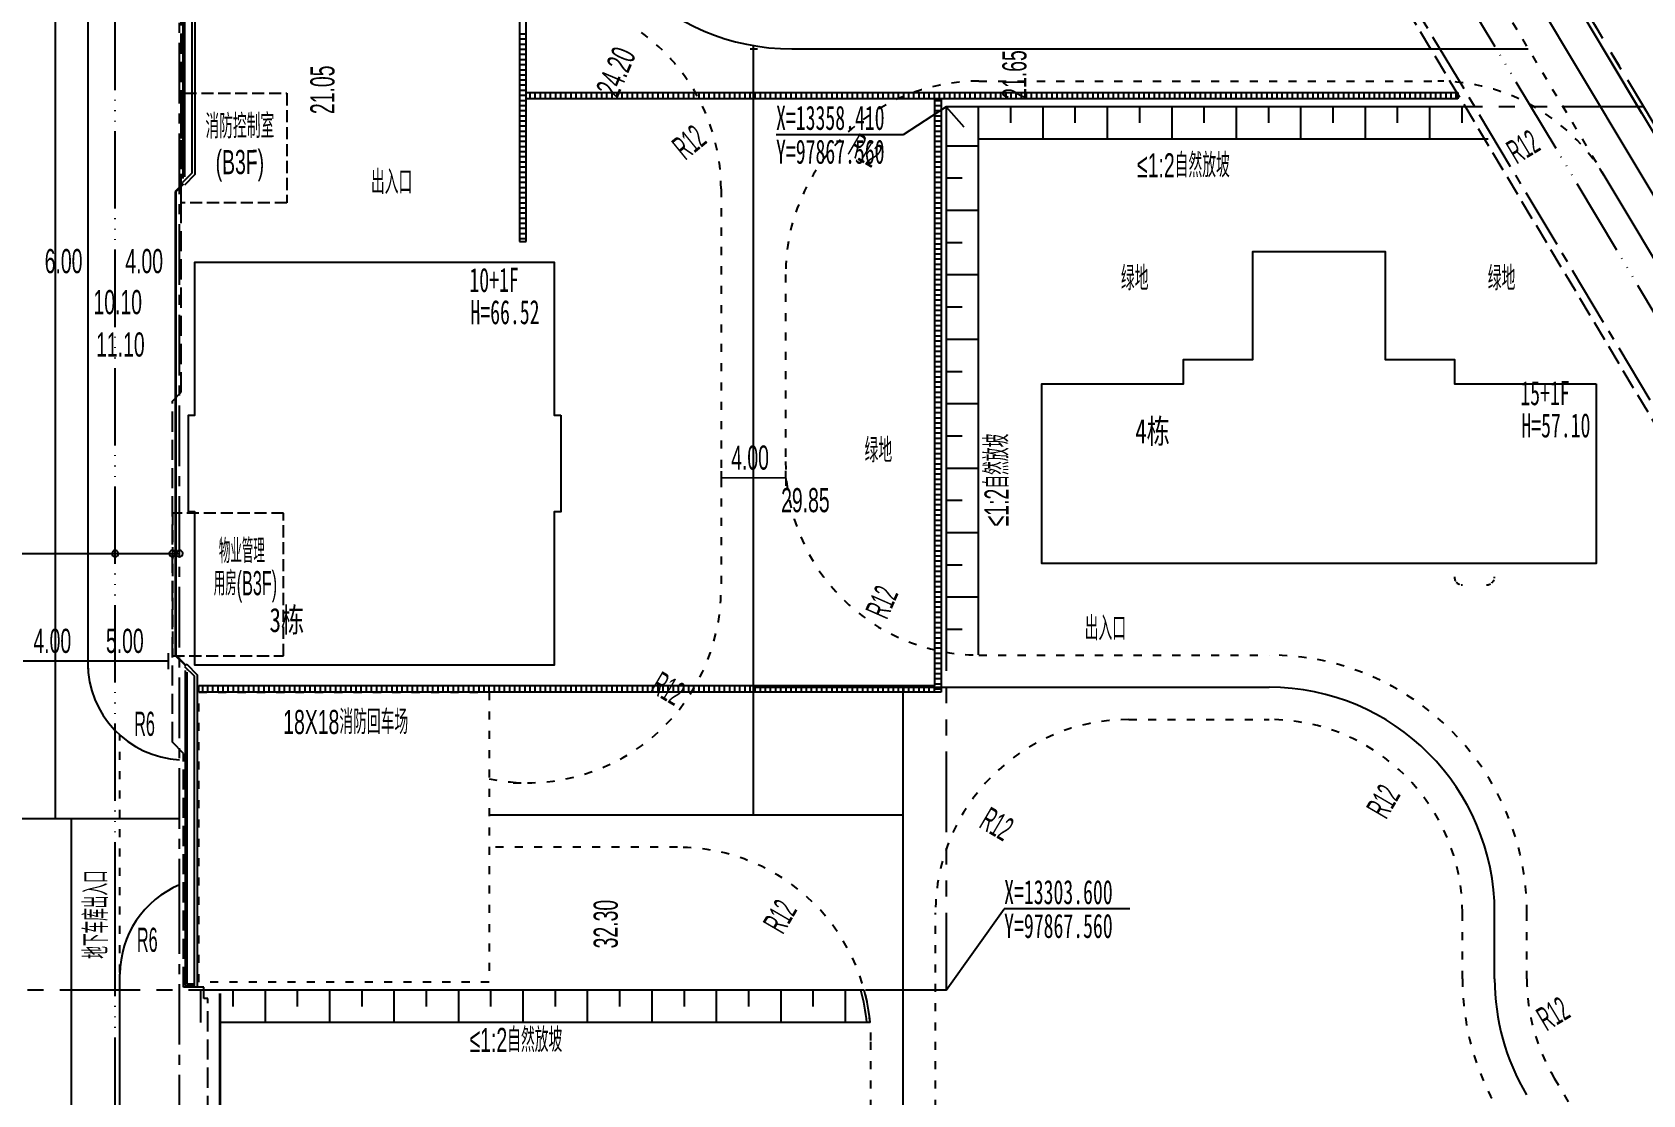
# Model space of a CAD drawing. Header units: millimetres. Extents: x 10 to 562, y -646 to -31.
# Drawn here: x 166.7 to 366.6, y -392.7 to -260.9 of the extents above; entities that cross this region are included whole.
import ezdxf
from ezdxf.enums import TextEntityAlignment as Align

# ---------------------------------------------------------------- set-up
doc = ezdxf.new("R2010")
doc.units = ezdxf.units.MM
doc.header["$LTSCALE"] = 1000
for name, pattern in [('A00-ZH-CSTM-地下室轮廓线20180809_设计区$0$DASH', [0.35, 0.25, -0.1]), ('A01-Z-ZH-PLAN-道路系统_设计区$0$ACAD_ISO03W100', [30, 12, -18]), ('A01-Z-ZH-PLAN-道路系统_设计区$0$ACAD_ISO10W100', [18.5, 12, -3, 0.5, -3]), ('A01-Z-ZH-PLAN-道路系统_设计区$0$X20', [12, 5, -7]), ('A01-ZH-PLAN-用地红线+建筑退线_设计区$0$ACAD_ISO06W100', [36, 24, -3, 0, -3, 0, -3, 0, -3]), ('A01-ZH-PLAN-用地红线+建筑退线_设计区$0$CENTER', [50.8, 31.75, -6.35, 6.35, -6.35]), ('A01-ZH-PLAN-用地红线+建筑退线_设计区$0$CENTER2', [1.125, 0.75, -0.125, 0.125, -0.125]), ('A01-ZH-PLAN-用地红线+建筑退线_设计区$0$DIVIDE', [31.75, 12.7, -6.35, 0, -6.35, 0, -6.35]), ('A01-ZH-PLAN-用地红线+建筑退线_设计区$0$PHANTOM2', [1.25, 0.625, -0.125, 0.125, -0.125, 0.125, -0.125]), ('A02-S1-MAIN-1F(4)_设计区$0$DASH', [0.35, 0.25, -0.1]), ('DASH', [0.35, 0.25, -0.1])]:
    doc.linetypes.add(name, pattern=pattern)
for name, color, linetype in [('0-公共配套', 7, 'Continuous'), ('A00-ZH-CSTM-地下室轮廓线20180809_设计区$0$Z_0_UDBD(地下构筑物)', 6, 'Continuous'), ('A01-Z-ZH-PLAN-道路系统_设计区$0$A01-Z-ZH-PLAN-道路系统_设计区$0$0-排水沟', 7, 'Continuous'), ('A01-Z-ZH-PLAN-道路系统_设计区$0$A02-D-MAIN-1F(2)_设计区$0$A_STAR_LIFT(电梯扶梯)', 1, 'Continuous'), ('A01-Z-ZH-PLAN-道路系统_设计区$0$A02-D-MAIN-1F(2)_设计区$0$A_WALL_BRIK(砌块墙)', 4, 'Continuous'), ('A01-Z-ZH-PLAN-道路系统_设计区$0$A02-D-MAIN-1F(2)_设计区$0$花池', 11, 'Continuous'), ('A01-Z-ZH-PLAN-道路系统_设计区$0$Z_0_FLOR(层数)', 1, 'Continuous'), ('A01-Z-ZH-PLAN-道路系统_设计区$0$Z_0_NUMB(楼号)', 62, 'Continuous'), ('A01-Z-ZH-PLAN-道路系统_设计区$0$Z_0_RARC(转弯半径)', 52, 'Continuous'), ('A01-Z-ZH-PLAN-道路系统_设计区$0$Z_0_RDAX(道路中线)', 211, 'A01-Z-ZH-PLAN-道路系统_设计区$0$ACAD_ISO10W100'), ('A01-Z-ZH-PLAN-道路系统_设计区$0$Z_0_ROAD(车行道)', 30, 'Continuous'), ('A01-Z-ZH-PLAN-道路系统_设计区$0$Z_0_RWAL(挡土墙)', 52, 'Continuous'), ('A01-Z-ZH-PLAN-道路系统_设计区$0$Z_0_TEXT(文字)', 7, 'Continuous'), ('A01-Z-ZH-PLAN-道路系统_设计区$0$Z_ROAD_DIMS(道路尺寸)', 1, 'Continuous'), ('A01-ZH-PLAN-用地红线+建筑退线_设计区$0$0-分期红线', 1, 'A01-ZH-PLAN-用地红线+建筑退线_设计区$0$DIVIDE'), ('A01-ZH-PLAN-用地红线+建筑退线_设计区$0$Z_0_LTBD(建筑红线)', 2, 'A01-ZH-PLAN-用地红线+建筑退线_设计区$0$CENTER'), ('A01-ZH-PLAN-用地红线+建筑退线_设计区$0$Z_0_LTMT(用地红线)', 1, 'A01-ZH-PLAN-用地红线+建筑退线_设计区$0$DIVIDE'), ('A01-ZH-PLAN-用地红线+建筑退线_设计区$0$Z_0_TEXT(文字)', 7, 'Continuous'), ('Z_0_DESG(设计建筑)', 3, 'Continuous'), ('Z_ROOF_DIST(建筑间距)', 1, 'Continuous')]:
    doc.layers.add(name, color=color, linetype=linetype)
doc.styles.add('A01-Z-ZH-PLAN-道路系统_设计区$0$HY', font='_hysz.shx', dxfattribs={"width": 0.6, "bigfont": '_hyfs.shx'})
doc.styles.add('A01-Z-ZH-PLAN-道路系统_设计区$0$zz', font='_HYsz.shx', dxfattribs={"width": 0.5, "bigfont": '_HYFS.shx'})
doc.styles.add('A01-Z-ZH-PLAN-道路系统_设计区$0$黑体', font='simhei.ttf', dxfattribs={"width": 0.6})
doc.styles.add('A01-ZH-PLAN-用地红线+建筑退线_设计区$0$黑体', font='simhei.ttf', dxfattribs={"width": 0.6})
doc.styles.add('HY', font='_hysz.shx', dxfattribs={"width": 0.6, "bigfont": '_hyfs.shx'})
doc.styles.add('MtXpl_', font='simhei.ttf')

msp = doc.modelspace()

# ---------------------------------------------------------------- linework, layer by layer
at = {"layer": '0-公共配套', "color": 0, "linetype": 'DASH', "ltscale": 0.006}
for p, q in [((185.18, -282.06), (185.18, -268.46)), ((185.18, -268.46), (185.58, -268.46)), ((185.58, -268.46), (198.28, -268.46)), ((198.28, -268.46), (198.28, -282.06)), ((198.28, -282.06), (185.18, -282.06)), ((197.88, -320.56), (184.08, -320.56)), ((184.08, -320.56), (184.08, -338.26)), ((197.88, -338.26), (197.88, -320.56)), ((184.08, -338.26), (197.88, -338.26))]:
    msp.add_line(p, q, dxfattribs=at)
at = {"layer": 'A00-ZH-CSTM-地下室轮廓线20180809_设计区$0$Z_0_UDBD(地下构筑物)', "linetype": 'A00-ZH-CSTM-地下室轮廓线20180809_设计区$0$DASH', "ltscale": 0.01}
for p, q in [((247.3, -107.63), (494.9, -521.46)), ((185.18, -305.56), (185.18, -227.16)), ((184.08, -306.66), (185.18, -305.56)), ((184.08, -348.96), (184.08, -306.66)), ((185.48, -350.36), (184.08, -348.96)), ((185.48, -379.36), (185.48, -350.36)), ((187.98, -379.36), (185.48, -379.36)), ((187.98, -380.76), (187.98, -379.36)), ((188.48, -380.76), (187.98, -380.76)), ((188.48, -440.86), (188.48, -380.76))]:
    msp.add_line(p, q, dxfattribs=at)
at = {"layer": 'A01-Z-ZH-PLAN-道路系统_设计区$0$A01-Z-ZH-PLAN-道路系统_设计区$0$0-排水沟', "color": 35, "ltscale": 0.002}
for p, q in [((227.18, -153.95), (227.18, -286.86)), ((227.98, -286.86), (227.98, -153.95)), ((227.98, -268.36), (343.63, -268.36)), ((227.98, -269.16), (227.98, -268.36)), ((343.63, -269.16), (227.98, -269.16)), ((278.7, -341.96), (278.7, -269.16)), ((278.7, -269.16), (279.5, -269.16)), ((279.5, -269.16), (279.5, -342.76)), ((343.63, -268.36), (343.63, -269.16)), ((227.18, -286.86), (227.98, -286.86)), ((187.38, -342.76), (187.38, -341.96)), ((187.38, -341.96), (278.7, -341.96)), ((279.5, -342.76), (187.38, -342.76))]:
    msp.add_line(p, q, dxfattribs=at)
at = {"layer": 'A01-Z-ZH-PLAN-道路系统_设计区$0$A01-Z-ZH-PLAN-道路系统_设计区$0$0-排水沟', "color": 8, "linetype": 'Continuous', "ltscale": 0.002}
for p, q in [((227.18, -261.08), (227.98, -261.08)), ((227.18, -261.72), (227.98, -261.72)), ((227.18, -262.35), (227.98, -262.35)), ((227.18, -262.99), (227.98, -262.99)), ((227.18, -263.62), (227.98, -263.62)), ((227.18, -264.26), (227.98, -264.26)), ((227.18, -264.89), (227.98, -264.89)), ((227.18, -265.53), (227.98, -265.53)), ((227.18, -266.16), (227.98, -266.16)), ((227.18, -266.8), (227.98, -266.8)), ((227.18, -267.43), (227.98, -267.43)), ((227.18, -268.07), (227.98, -268.07)), ((227.18, -268.7), (227.98, -268.7)), ((227.18, -269.34), (227.98, -269.34)), ((228.49, -269.16), (228.49, -268.36)), ((229.12, -269.16), (229.12, -268.36)), ((229.76, -269.16), (229.76, -268.36)), ((230.39, -269.16), (230.39, -268.36)), ((231.03, -269.16), (231.03, -268.36)), ((231.66, -269.16), (231.66, -268.36)), ((232.3, -269.16), (232.3, -268.36)), ((232.93, -269.16), (232.93, -268.36)), ((233.57, -269.16), (233.57, -268.36)), ((234.2, -269.16), (234.2, -268.36)), ((234.84, -269.16), (234.84, -268.36)), ((235.47, -269.16), (235.47, -268.36)), ((236.11, -269.16), (236.11, -268.36)), ((236.74, -269.16), (236.74, -268.36)), ((237.38, -269.16), (237.38, -268.36)), ((238.01, -269.16), (238.01, -268.36)), ((238.65, -269.16), (238.65, -268.36)), ((239.28, -269.16), (239.28, -268.36)), ((239.92, -269.16), (239.92, -268.36)), ((240.55, -269.16), (240.55, -268.36)), ((241.19, -269.16), (241.19, -268.36)), ((241.82, -269.16), (241.82, -268.36)), ((242.46, -269.16), (242.46, -268.36)), ((243.09, -269.16), (243.09, -268.36)), ((243.73, -269.16), (243.73, -268.36)), ((244.36, -269.16), (244.36, -268.36)), ((245, -269.16), (245, -268.36)), ((245.63, -269.16), (245.63, -268.36)), ((246.27, -269.16), (246.27, -268.36)), ((246.9, -269.16), (246.9, -268.36)), ((247.54, -269.16), (247.54, -268.36)), ((248.17, -269.16), (248.17, -268.36)), ((248.81, -269.16), (248.81, -268.36)), ((249.44, -269.16), (249.44, -268.36)), ((250.08, -269.16), (250.08, -268.36)), ((250.71, -269.16), (250.71, -268.36)), ((251.35, -269.16), (251.35, -268.36)), ((251.98, -269.16), (251.98, -268.36)), ((252.62, -269.16), (252.62, -268.36)), ((253.25, -269.16), (253.25, -268.36)), ((253.89, -269.16), (253.89, -268.36)), ((254.52, -269.16), (254.52, -268.36)), ((255.16, -269.16), (255.16, -268.36)), ((255.79, -269.16), (255.79, -268.36)), ((256.43, -269.16), (256.43, -268.36)), ((257.06, -269.16), (257.06, -268.36)), ((257.7, -269.16), (257.7, -268.36)), ((258.33, -269.16), (258.33, -268.36)), ((258.97, -269.16), (258.97, -268.36)), ((259.6, -269.16), (259.6, -268.36)), ((260.24, -269.16), (260.24, -268.36)), ((260.87, -269.16), (260.87, -268.36)), ((261.51, -269.16), (261.51, -268.36)), ((262.14, -269.16), (262.14, -268.36)), ((262.78, -269.16), (262.78, -268.36)), ((263.41, -269.16), (263.41, -268.36)), ((264.05, -269.16), (264.05, -268.36)), ((264.68, -269.16), (264.68, -268.36)), ((265.32, -269.16), (265.32, -268.36)), ((265.95, -269.16), (265.95, -268.36)), ((266.59, -269.16), (266.59, -268.36)), ((267.22, -269.16), (267.22, -268.36)), ((267.86, -269.16), (267.86, -268.36)), ((268.49, -269.16), (268.49, -268.36)), ((269.13, -269.16), (269.13, -268.36)), ((269.76, -269.16), (269.76, -268.36)), ((270.4, -269.16), (270.4, -268.36)), ((271.03, -269.16), (271.03, -268.36)), ((271.67, -269.16), (271.67, -268.36)), ((272.3, -269.16), (272.3, -268.36)), ((272.94, -269.16), (272.94, -268.36)), ((273.57, -269.16), (273.57, -268.36)), ((274.21, -269.16), (274.21, -268.36)), ((274.84, -269.16), (274.84, -268.36)), ((275.48, -269.16), (275.48, -268.36)), ((276.11, -269.16), (276.11, -268.36)), ((276.75, -269.16), (276.75, -268.36)), ((277.38, -269.16), (277.38, -268.36)), ((278.02, -269.16), (278.02, -268.36)), ((278.65, -269.16), (278.65, -268.36)), ((278.7, -269.34), (279.5, -269.34)), ((279.29, -269.16), (279.29, -268.36)), ((279.92, -269.16), (279.92, -268.36)), ((280.56, -269.16), (280.56, -268.36)), ((281.19, -269.16), (281.19, -268.36)), ((281.83, -269.16), (281.83, -268.36)), ((282.46, -269.16), (282.46, -268.36)), ((283.1, -269.16), (283.1, -268.36)), ((283.73, -269.16), (283.73, -268.36)), ((284.37, -269.16), (284.37, -268.36)), ((285, -269.16), (285, -268.36)), ((285.64, -269.16), (285.64, -268.36)), ((286.27, -269.16), (286.27, -268.36)), ((286.91, -269.16), (286.91, -268.36)), ((287.54, -269.16), (287.54, -268.36)), ((288.18, -269.16), (288.18, -268.36)), ((288.81, -269.16), (288.81, -268.36)), ((289.45, -269.16), (289.45, -268.36)), ((290.08, -269.16), (290.08, -268.36)), ((290.72, -269.16), (290.72, -268.36)), ((291.35, -269.16), (291.35, -268.36)), ((291.99, -269.16), (291.99, -268.36)), ((292.62, -269.16), (292.62, -268.36)), ((293.26, -269.16), (293.26, -268.36)), ((293.89, -269.16), (293.89, -268.36)), ((294.53, -269.16), (294.53, -268.36)), ((295.16, -269.16), (295.16, -268.36)), ((295.8, -269.16), (295.8, -268.36)), ((296.43, -269.16), (296.43, -268.36)), ((297.07, -269.16), (297.07, -268.36)), ((297.7, -269.16), (297.7, -268.36)), ((298.34, -269.16), (298.34, -268.36)), ((298.97, -269.16), (298.97, -268.36)), ((299.61, -269.16), (299.61, -268.36)), ((300.24, -269.16), (300.24, -268.36)), ((300.88, -269.16), (300.88, -268.36)), ((301.51, -269.16), (301.51, -268.36)), ((302.15, -269.16), (302.15, -268.36)), ((302.78, -269.16), (302.78, -268.36)), ((303.42, -269.16), (303.42, -268.36)), ((304.05, -269.16), (304.05, -268.36)), ((304.69, -269.16), (304.69, -268.36)), ((305.32, -269.16), (305.32, -268.36)), ((305.96, -269.16), (305.96, -268.36)), ((306.59, -269.16), (306.59, -268.36)), ((307.23, -269.16), (307.23, -268.36)), ((307.86, -269.16), (307.86, -268.36)), ((308.5, -269.16), (308.5, -268.36)), ((309.13, -269.16), (309.13, -268.36)), ((309.77, -269.16), (309.77, -268.36)), ((310.4, -269.16), (310.4, -268.36)), ((311.04, -269.16), (311.04, -268.36)), ((311.67, -269.16), (311.67, -268.36)), ((312.31, -269.16), (312.31, -268.36)), ((312.94, -269.16), (312.94, -268.36)), ((313.58, -269.16), (313.58, -268.36)), ((314.21, -269.16), (314.21, -268.36)), ((314.85, -269.16), (314.85, -268.36)), ((315.48, -269.16), (315.48, -268.36)), ((316.12, -269.16), (316.12, -268.36)), ((316.75, -269.16), (316.75, -268.36)), ((317.39, -269.16), (317.39, -268.36)), ((318.02, -269.16), (318.02, -268.36)), ((318.66, -269.16), (318.66, -268.36)), ((319.29, -269.16), (319.29, -268.36)), ((319.93, -269.16), (319.93, -268.36)), ((320.56, -269.16), (320.56, -268.36)), ((321.2, -269.16), (321.2, -268.36)), ((321.83, -269.16), (321.83, -268.36)), ((322.47, -269.16), (322.47, -268.36)), ((323.1, -269.16), (323.1, -268.36)), ((323.74, -269.16), (323.74, -268.36)), ((324.37, -269.16), (324.37, -268.36)), ((325.01, -269.16), (325.01, -268.36)), ((325.64, -269.16), (325.64, -268.36)), ((326.28, -269.16), (326.28, -268.36)), ((326.91, -269.16), (326.91, -268.36)), ((327.55, -269.16), (327.55, -268.36)), ((328.18, -269.16), (328.18, -268.36)), ((328.82, -269.16), (328.82, -268.36)), ((329.45, -269.16), (329.45, -268.36)), ((330.09, -269.16), (330.09, -268.36)), ((330.72, -269.16), (330.72, -268.36)), ((331.36, -269.16), (331.36, -268.36)), ((331.99, -269.16), (331.99, -268.36)), ((332.63, -269.16), (332.63, -268.36)), ((333.26, -269.16), (333.26, -268.36)), ((333.9, -269.16), (333.9, -268.36)), ((334.53, -269.16), (334.53, -268.36)), ((335.17, -269.16), (335.17, -268.36)), ((335.8, -269.16), (335.8, -268.36)), ((336.44, -269.16), (336.44, -268.36)), ((337.07, -269.16), (337.07, -268.36)), ((337.71, -269.16), (337.71, -268.36)), ((338.34, -269.16), (338.34, -268.36)), ((338.98, -269.16), (338.98, -268.36)), ((339.61, -269.16), (339.61, -268.36)), ((340.25, -269.16), (340.25, -268.36)), ((340.88, -269.16), (340.88, -268.36)), ((341.52, -269.16), (341.52, -268.36)), ((342.15, -269.16), (342.15, -268.36)), ((342.79, -269.16), (342.79, -268.36)), ((343.42, -269.16), (343.42, -268.36)), ((227.18, -269.97), (227.98, -269.97)), ((227.18, -270.61), (227.98, -270.61)), ((227.18, -271.24), (227.98, -271.24)), ((278.7, -269.97), (279.5, -269.97)), ((278.7, -270.61), (279.5, -270.61)), ((278.7, -271.24), (279.5, -271.24)), ((227.18, -271.88), (227.98, -271.88)), ((227.18, -272.51), (227.98, -272.51)), ((227.18, -273.15), (227.98, -273.15)), ((227.18, -273.78), (227.98, -273.78)), ((278.7, -271.88), (279.5, -271.88)), ((278.7, -272.51), (279.5, -272.51)), ((278.7, -273.15), (279.5, -273.15)), ((278.7, -273.78), (279.5, -273.78)), ((227.18, -274.42), (227.98, -274.42)), ((227.18, -275.05), (227.98, -275.05)), ((227.18, -275.69), (227.98, -275.69)), ((278.7, -274.42), (279.5, -274.42)), ((278.7, -275.05), (279.5, -275.05)), ((278.7, -275.69), (279.5, -275.69)), ((227.18, -276.32), (227.98, -276.32)), ((227.18, -276.96), (227.98, -276.96)), ((227.18, -277.59), (227.98, -277.59)), ((278.7, -276.32), (279.5, -276.32)), ((278.7, -276.96), (279.5, -276.96)), ((278.7, -277.59), (279.5, -277.59)), ((227.18, -278.23), (227.98, -278.23)), ((227.18, -278.86), (227.98, -278.86)), ((227.18, -279.5), (227.98, -279.5)), ((278.7, -278.23), (279.5, -278.23)), ((278.7, -278.86), (279.5, -278.86)), ((278.7, -279.5), (279.5, -279.5)), ((227.18, -280.13), (227.98, -280.13)), ((227.18, -280.77), (227.98, -280.77)), ((227.18, -281.4), (227.98, -281.4)), ((278.7, -280.13), (279.5, -280.13)), ((278.7, -280.77), (279.5, -280.77)), ((278.7, -281.4), (279.5, -281.4)), ((227.18, -282.04), (227.98, -282.04)), ((227.18, -282.67), (227.98, -282.67)), ((227.18, -283.31), (227.98, -283.31)), ((278.7, -282.04), (279.5, -282.04)), ((278.7, -282.67), (279.5, -282.67)), ((278.7, -283.31), (279.5, -283.31)), ((227.18, -283.94), (227.98, -283.94)), ((227.18, -284.58), (227.98, -284.58)), ((227.18, -285.21), (227.98, -285.21)), ((278.7, -283.94), (279.5, -283.94)), ((278.7, -284.58), (279.5, -284.58)), ((278.7, -285.21), (279.5, -285.21)), ((227.18, -285.85), (227.98, -285.85)), ((227.18, -286.48), (227.98, -286.48)), ((278.7, -285.85), (279.5, -285.85)), ((278.7, -286.48), (279.5, -286.48)), ((278.7, -287.12), (279.5, -287.12)), ((278.7, -287.75), (279.5, -287.75)), ((278.7, -288.39), (279.5, -288.39)), ((278.7, -289.02), (279.5, -289.02)), ((278.7, -289.66), (279.5, -289.66)), ((278.7, -290.29), (279.5, -290.29)), ((278.7, -290.93), (279.5, -290.93)), ((278.7, -291.56), (279.5, -291.56)), ((278.7, -292.2), (279.5, -292.2)), ((278.7, -292.83), (279.5, -292.83)), ((278.7, -293.47), (279.5, -293.47)), ((278.7, -294.1), (279.5, -294.1)), ((278.7, -294.74), (279.5, -294.74)), ((278.7, -295.37), (279.5, -295.37)), ((278.7, -296.01), (279.5, -296.01)), ((278.7, -296.64), (279.5, -296.64)), ((278.7, -297.28), (279.5, -297.28)), ((278.7, -297.91), (279.5, -297.91)), ((278.7, -298.55), (279.5, -298.55)), ((278.7, -299.18), (279.5, -299.18)), ((278.7, -299.82), (279.5, -299.82)), ((278.7, -300.45), (279.5, -300.45)), ((278.7, -301.09), (279.5, -301.09)), ((278.7, -301.72), (279.5, -301.72)), ((278.7, -302.36), (279.5, -302.36)), ((278.7, -302.99), (279.5, -302.99)), ((278.7, -303.63), (279.5, -303.63)), ((278.7, -304.26), (279.5, -304.26)), ((278.7, -304.9), (279.5, -304.9)), ((278.7, -305.53), (279.5, -305.53)), ((278.7, -306.17), (279.5, -306.17)), ((278.7, -306.8), (279.5, -306.8)), ((278.7, -307.44), (279.5, -307.44)), ((278.7, -308.07), (279.5, -308.07)), ((278.7, -308.71), (279.5, -308.71)), ((278.7, -309.34), (279.5, -309.34)), ((278.7, -309.98), (279.5, -309.98)), ((278.7, -310.61), (279.5, -310.61)), ((278.7, -311.25), (279.5, -311.25)), ((278.7, -311.88), (279.5, -311.88)), ((278.7, -312.52), (279.5, -312.52)), ((278.7, -313.15), (279.5, -313.15)), ((278.7, -313.79), (279.5, -313.79)), ((278.7, -314.42), (279.5, -314.42)), ((278.7, -315.06), (279.5, -315.06)), ((278.7, -315.69), (279.5, -315.69)), ((278.7, -316.33), (279.5, -316.33)), ((278.7, -316.96), (279.5, -316.96)), ((278.7, -317.6), (279.5, -317.6)), ((278.7, -318.23), (279.5, -318.23)), ((278.7, -318.87), (279.5, -318.87)), ((278.7, -319.5), (279.5, -319.5)), ((278.7, -320.14), (279.5, -320.14)), ((278.7, -320.77), (279.5, -320.77)), ((278.7, -321.41), (279.5, -321.41)), ((278.7, -322.04), (279.5, -322.04)), ((278.7, -322.68), (279.5, -322.68)), ((278.7, -323.31), (279.5, -323.31)), ((278.7, -323.95), (279.5, -323.95)), ((278.7, -324.58), (279.5, -324.58)), ((278.7, -325.22), (279.5, -325.22)), ((278.7, -325.85), (279.5, -325.85)), ((278.7, -326.49), (279.5, -326.49)), ((278.7, -327.12), (279.5, -327.12)), ((278.7, -327.76), (279.5, -327.76)), ((278.7, -328.39), (279.5, -328.39)), ((278.7, -329.03), (279.5, -329.03)), ((278.7, -329.66), (279.5, -329.66)), ((278.7, -330.3), (279.5, -330.3)), ((278.7, -330.93), (279.5, -330.93)), ((278.7, -331.57), (279.5, -331.57)), ((278.7, -332.2), (279.5, -332.2)), ((278.7, -332.84), (279.5, -332.84)), ((278.7, -333.47), (279.5, -333.47)), ((278.7, -334.11), (279.5, -334.11)), ((278.7, -334.74), (279.5, -334.74)), ((278.7, -335.38), (279.5, -335.38)), ((278.7, -336.01), (279.5, -336.01)), ((278.7, -336.65), (279.5, -336.65)), ((278.7, -337.28), (279.5, -337.28)), ((278.7, -337.92), (279.5, -337.92)), ((278.7, -338.55), (279.5, -338.55)), ((278.7, -339.19), (279.5, -339.19)), ((278.7, -339.82), (279.5, -339.82)), ((278.7, -340.46), (279.5, -340.46)), ((278.7, -341.09), (279.5, -341.09)), ((278.7, -341.73), (279.5, -341.73)), ((187.85, -342.76), (187.85, -341.96)), ((188.48, -342.76), (188.48, -341.96)), ((189.12, -342.76), (189.12, -341.96)), ((189.75, -342.76), (189.75, -341.96)), ((190.39, -342.76), (190.39, -341.96)), ((191.02, -342.76), (191.02, -341.96)), ((191.66, -342.76), (191.66, -341.96)), ((192.29, -342.76), (192.29, -341.96)), ((192.93, -342.76), (192.93, -341.96)), ((193.56, -342.76), (193.56, -341.96)), ((194.2, -342.76), (194.2, -341.96)), ((194.83, -342.76), (194.83, -341.96)), ((195.47, -342.76), (195.47, -341.96)), ((196.1, -342.76), (196.1, -341.96)), ((196.74, -342.76), (196.74, -341.96)), ((197.37, -342.76), (197.37, -341.96)), ((198.01, -342.76), (198.01, -341.96)), ((198.64, -342.76), (198.64, -341.96)), ((199.28, -342.76), (199.28, -341.96)), ((199.91, -342.76), (199.91, -341.96)), ((200.55, -342.76), (200.55, -341.96)), ((201.18, -342.76), (201.18, -341.96)), ((201.82, -342.76), (201.82, -341.96)), ((202.45, -342.76), (202.45, -341.96)), ((203.09, -342.76), (203.09, -341.96)), ((203.72, -342.76), (203.72, -341.96)), ((204.36, -342.76), (204.36, -341.96)), ((204.99, -342.76), (204.99, -341.96)), ((205.63, -342.76), (205.63, -341.96)), ((206.26, -342.76), (206.26, -341.96)), ((206.9, -342.76), (206.9, -341.96)), ((207.53, -342.76), (207.53, -341.96)), ((208.17, -342.76), (208.17, -341.96)), ((208.8, -342.76), (208.8, -341.96)), ((209.44, -342.76), (209.44, -341.96)), ((210.07, -342.76), (210.07, -341.96)), ((210.71, -342.76), (210.71, -341.96)), ((211.34, -342.76), (211.34, -341.96)), ((211.98, -342.76), (211.98, -341.96)), ((212.61, -342.76), (212.61, -341.96)), ((213.25, -342.76), (213.25, -341.96)), ((213.88, -342.76), (213.88, -341.96)), ((214.52, -342.76), (214.52, -341.96)), ((215.15, -342.76), (215.15, -341.96)), ((215.79, -342.76), (215.79, -341.96)), ((216.42, -342.76), (216.42, -341.96)), ((217.06, -342.76), (217.06, -341.96)), ((217.69, -342.76), (217.69, -341.96)), ((218.33, -342.76), (218.33, -341.96)), ((218.96, -342.76), (218.96, -341.96)), ((219.6, -342.76), (219.6, -341.96)), ((220.23, -342.76), (220.23, -341.96)), ((220.87, -342.76), (220.87, -341.96)), ((221.5, -342.76), (221.5, -341.96)), ((222.14, -342.76), (222.14, -341.96)), ((222.77, -342.76), (222.77, -341.96)), ((223.41, -342.76), (223.41, -341.96)), ((224.04, -342.76), (224.04, -341.96)), ((224.68, -342.76), (224.68, -341.96)), ((225.31, -342.76), (225.31, -341.96)), ((225.95, -342.76), (225.95, -341.96)), ((226.58, -342.76), (226.58, -341.96)), ((227.22, -342.76), (227.22, -341.96)), ((227.85, -342.76), (227.85, -341.96)), ((228.49, -342.76), (228.49, -341.96)), ((229.12, -342.76), (229.12, -341.96)), ((229.76, -342.76), (229.76, -341.96)), ((230.39, -342.76), (230.39, -341.96)), ((231.03, -342.76), (231.03, -341.96)), ((231.66, -342.76), (231.66, -341.96)), ((232.3, -342.76), (232.3, -341.96)), ((232.93, -342.76), (232.93, -341.96)), ((233.57, -342.76), (233.57, -341.96)), ((234.2, -342.76), (234.2, -341.96)), ((234.84, -342.76), (234.84, -341.96)), ((235.47, -342.76), (235.47, -341.96)), ((236.11, -342.76), (236.11, -341.96)), ((236.74, -342.76), (236.74, -341.96)), ((237.38, -342.76), (237.38, -341.96)), ((238.01, -342.76), (238.01, -341.96)), ((238.65, -342.76), (238.65, -341.96)), ((239.28, -342.76), (239.28, -341.96)), ((239.92, -342.76), (239.92, -341.96)), ((240.55, -342.76), (240.55, -341.96)), ((241.19, -342.76), (241.19, -341.96)), ((241.82, -342.76), (241.82, -341.96)), ((242.46, -342.76), (242.46, -341.96)), ((243.09, -342.76), (243.09, -341.96)), ((243.73, -342.76), (243.73, -341.96)), ((244.36, -342.76), (244.36, -341.96)), ((245, -342.76), (245, -341.96)), ((245.63, -342.76), (245.63, -341.96)), ((246.27, -342.76), (246.27, -341.96)), ((246.9, -342.76), (246.9, -341.96)), ((247.54, -342.76), (247.54, -341.96)), ((248.17, -342.76), (248.17, -341.96)), ((248.81, -342.76), (248.81, -341.96)), ((249.44, -342.76), (249.44, -341.96)), ((250.08, -342.76), (250.08, -341.96)), ((250.71, -342.76), (250.71, -341.96)), ((251.35, -342.76), (251.35, -341.96)), ((251.98, -342.76), (251.98, -341.96)), ((252.62, -342.76), (252.62, -341.96)), ((253.25, -342.76), (253.25, -341.96)), ((253.89, -342.76), (253.89, -341.96)), ((254.52, -342.76), (254.52, -341.96)), ((255.16, -342.76), (255.16, -341.96)), ((255.79, -342.76), (255.79, -341.96)), ((256.43, -342.76), (256.43, -341.96)), ((257.06, -342.76), (257.06, -341.96)), ((257.7, -342.76), (257.7, -341.96)), ((258.33, -342.76), (258.33, -341.96)), ((258.97, -342.76), (258.97, -341.96)), ((259.6, -342.76), (259.6, -341.96)), ((260.24, -342.76), (260.24, -341.96)), ((260.87, -342.76), (260.87, -341.96)), ((261.51, -342.76), (261.51, -341.96)), ((262.14, -342.76), (262.14, -341.96)), ((262.78, -342.76), (262.78, -341.96)), ((263.41, -342.76), (263.41, -341.96)), ((264.05, -342.76), (264.05, -341.96)), ((264.68, -342.76), (264.68, -341.96)), ((265.32, -342.76), (265.32, -341.96)), ((265.95, -342.76), (265.95, -341.96)), ((266.59, -342.76), (266.59, -341.96)), ((267.22, -342.76), (267.22, -341.96)), ((267.86, -342.76), (267.86, -341.96)), ((268.49, -342.76), (268.49, -341.96)), ((269.13, -342.76), (269.13, -341.96)), ((269.76, -342.76), (269.76, -341.96)), ((270.4, -342.76), (270.4, -341.96)), ((271.03, -342.76), (271.03, -341.96)), ((271.67, -342.76), (271.67, -341.96)), ((272.3, -342.76), (272.3, -341.96)), ((272.94, -342.76), (272.94, -341.96)), ((273.57, -342.76), (273.57, -341.96)), ((274.21, -342.76), (274.21, -341.96)), ((274.84, -342.76), (274.84, -341.96)), ((275.48, -342.76), (275.48, -341.96)), ((276.11, -342.76), (276.11, -341.96)), ((276.75, -342.76), (276.75, -341.96)), ((277.38, -342.76), (277.38, -341.96)), ((278.02, -342.76), (278.02, -341.96)), ((278.65, -342.76), (278.65, -341.96)), ((278.7, -342.36), (279.5, -342.36))]:
    msp.add_line(p, q, dxfattribs=at)
at = {"layer": 'A01-Z-ZH-PLAN-道路系统_设计区$0$A02-D-MAIN-1F(2)_设计区$0$A_STAR_LIFT(电梯扶梯)', "ltscale": 0.002}
for p, q in [((185.4, -279.66), (184.43, -280.63)), ((185.47, -279.73), (184.53, -280.67)), ((184.43, -280.63), (184.43, -338.2)), ((184.53, -280.67), (184.53, -338.16)), ((184.43, -338.2), (185.7, -339.47)), ((184.53, -338.16), (185.77, -339.4)), ((189.93, -380.16), (189.93, -401.96)), ((190.03, -380.16), (190.03, -401.96))]:
    msp.add_line(p, q, dxfattribs=at)
at = {"layer": 'A01-Z-ZH-PLAN-道路系统_设计区$0$A02-D-MAIN-1F(2)_设计区$0$A_WALL_BRIK(砌块墙)', "ltscale": 0.002}
for p, q in [((186.48, -212.36), (186.48, -278.36)), ((186.88, -212.2), (186.88, -278.53)), ((186.48, -278.36), (185.3, -279.55)), ((186.88, -278.53), (185.58, -279.84)), ((185.88, -339.29), (185.6, -339.58)), ((185.6, -339.58), (186.78, -340.76)), ((185.88, -339.29), (187.18, -340.6)), ((186.78, -340.76), (186.78, -379.36)), ((187.18, -340.6), (187.18, -379.36)), ((187.18, -379.36), (186.78, -379.36))]:
    msp.add_line(p, q, dxfattribs=at)
at = {"layer": 'A01-Z-ZH-PLAN-道路系统_设计区$0$A02-D-MAIN-1F(2)_设计区$0$花池', "ltscale": 0.002}
for p, q in [((185.38, -211.69), (185.38, -279.04)), ((185.58, -211.89), (185.58, -278.84)), ((185.68, -340.09), (185.68, -379.16)), ((185.88, -340.29), (185.88, -378.96)), ((185.68, -379.16), (186.68, -379.16)), ((185.88, -378.96), (186.68, -378.96))]:
    msp.add_line(p, q, dxfattribs=at)
at = {"layer": 'A01-Z-ZH-PLAN-道路系统_设计区$0$Z_0_RDAX(道路中线)', "color": 6, "ltscale": 0.1}
for p, q in [((169.58, -358.46), (169.58, -83.4)), ((260.82, -102.18), (503.99, -508.61)), ((255.78, -262.95), (256.69, -262.95)), ((256.18, -262.53), (256.18, -358.01)), ((260.98, -262.95), (352.35, -262.95)), ((256.18, -342.16), (320.18, -342.16)), ((274.78, -439.95), (274.78, -342.12)), ((160.07, -358.46), (184.98, -358.46)), ((171.58, -449.36), (171.58, -358.46)), ((274.78, -358.01), (223.38, -358.01)), ((348.18, -378.35), (348.18, -370.16))]:
    msp.add_line(p, q, dxfattribs=at)
for centre, start, end in [((260.98, -234.95), 180, 270), ((320.18, -370.16), 0, 90), ((376.18, -378.35), 180, 210.8928)]:
    msp.add_arc(centre, 28, start, end, dxfattribs=at)
at = {"layer": 'A01-Z-ZH-PLAN-道路系统_设计区$0$Z_0_ROAD(车行道)', "ltscale": 0.002}
for p, q in [((173.58, -83.4), (173.58, -339.16)), ((264.25, -100.13), (507.42, -506.55)), ((361.73, -278.62), (460.81, -444.22)), ((177.58, -430.36), (177.58, -377.76))]:
    msp.add_line(p, q, dxfattribs=at)
at = {"layer": 'A01-Z-ZH-PLAN-道路系统_设计区$0$Z_0_ROAD(车行道)', "linetype": 'A01-Z-ZH-PLAN-道路系统_设计区$0$X20', "ltscale": 0.0002}
for p, q in [((328.22, -222.62), (361.73, -278.62)), ((284.18, -266.95), (341.13, -266.95)), ((252.18, -280.33), (252.18, -330.01)), ((260.18, -290.95), (260.18, -314.16)), ((284.18, -338.16), (320.18, -338.16)), ((187.38, -342.76), (223.38, -342.76)), ((187.38, -378.76), (187.38, -342.76)), ((223.38, -342.76), (223.38, -378.76)), ((302.78, -346.16), (320.18, -346.16)), ((177.58, -377.56), (177.58, -348.11)), ((226.38, -354.01), (228.18, -354.01)), ((246.78, -362.01), (223.38, -362.01)), ((278.78, -439.95), (278.78, -370.16)), ((344.18, -378.35), (344.18, -370.16)), ((352.18, -378.35), (352.18, -370.16)), ((223.38, -378.76), (187.38, -378.76)), ((270.78, -439.95), (270.78, -386.01)), ((355.58, -390.67), (402.37, -468.87))]:
    msp.add_line(p, q, dxfattribs=at)
for centre, radius, start, end in [((228.18, -280.33), 24, 0, 54.1465), ((284.18, -290.95), 24, 90, 180), ((341.13, -290.95), 24, 30.8928, 90), ((284.18, -314.16), 24, 180, 270), ((228.18, -330.01), 24, 258.463, 0), ((320.18, -370.16), 32, 0, 90), ((302.78, -370.16), 24, 90, 180), ((320.18, -370.16), 24, 0, 90), ((246.78, -386.01), 24, 0, 90), ((376.18, -378.35), 32, 180, 210.8928), ((376.18, -378.35), 24, 180, 210.8928)]:
    msp.add_arc(centre, radius, start, end, dxfattribs=at)
at = {"layer": 'A01-Z-ZH-PLAN-道路系统_设计区$0$Z_0_ROAD(车行道)', "ltscale": 0.002}
for centre, start, end in [((185.58, -339.16), 180, 267.134), ((189.58, -377.76), 112.5403, 180)]:
    msp.add_arc(centre, 12, start, end, dxfattribs=at)
at = {"layer": 'A01-Z-ZH-PLAN-道路系统_设计区$0$Z_0_RWAL(挡土墙)', "ltscale": 0.002}
for p, q in [((366.46, -270.95), (261.52, -95.56)), ((292.36, -270.14), (280.1, -270.14)), ((280.1, -270.14), (280.1, -337.77)), ((344.54, -270.14), (292.36, -270.14)), ((269.95, -379.76), (187.98, -379.76))]:
    msp.add_line(p, q, dxfattribs=at)
at = {"layer": 'A01-Z-ZH-PLAN-道路系统_设计区$0$Z_0_RWAL(挡土墙)', "linetype": 'A01-Z-ZH-PLAN-道路系统_设计区$0$ACAD_ISO03W100', "ltscale": 0.0002}
msp.add_line((366.97, -270.64), (261.98, -95.16), dxfattribs=at)
at = {"layer": 'A01-Z-ZH-PLAN-道路系统_设计区$0$Z_0_RWAL(挡土墙)', "color": 66, "ltscale": 0.002}
for p, q in [((280.1, -270.14), (282.3, -272.63)), ((284.1, -270.14), (284.1, -274.14)), ((288.1, -270.14), (288.1, -272.14)), ((292.1, -270.14), (292.1, -274.14)), ((296.1, -270.14), (296.1, -272.14)), ((300.1, -270.14), (300.1, -274.14)), ((304.1, -270.14), (304.1, -272.14)), ((308.1, -270.14), (308.1, -274.14)), ((312.1, -270.14), (312.1, -272.14)), ((316.1, -270.14), (316.1, -274.14)), ((320.1, -270.14), (320.1, -272.14)), ((324.1, -270.14), (324.1, -274.14)), ((328.1, -270.14), (328.1, -272.14)), ((332.1, -270.14), (332.1, -274.14)), ((336.1, -270.14), (336.1, -272.14)), ((340.1, -270.14), (340.1, -274.14)), ((344.1, -270.14), (344.1, -272.14)), ((280.1, -274.96), (284.1, -274.96)), ((332.36, -274.14), (284.1, -274.14)), ((284.1, -274.14), (284.1, -338.12)), ((347.39, -274.14), (332.36, -274.14)), ((280.1, -278.96), (282.1, -278.96)), ((280.1, -282.96), (284.1, -282.96)), ((280.1, -286.96), (282.1, -286.96)), ((280.1, -290.96), (284.1, -290.96)), ((280.1, -294.96), (282.1, -294.96)), ((280.1, -298.96), (284.1, -298.96)), ((280.1, -302.96), (282.1, -302.96)), ((280.1, -306.96), (284.1, -306.96)), ((280.1, -310.96), (282.1, -310.96)), ((280.1, -314.96), (284.1, -314.96)), ((280.1, -318.96), (282.1, -318.96)), ((280.1, -322.96), (284.1, -322.96)), ((280.1, -326.96), (282.1, -326.96)), ((280.1, -330.96), (284.1, -330.96)), ((280.1, -334.96), (282.1, -334.96)), ((187.58, -379.76), (187.58, -383.76)), ((191.58, -379.76), (191.58, -381.76)), ((195.58, -379.76), (195.58, -383.76)), ((199.58, -379.76), (199.58, -381.76)), ((203.58, -379.76), (203.58, -383.76)), ((207.58, -379.76), (207.58, -381.76)), ((211.58, -379.76), (211.58, -383.76)), ((215.58, -379.76), (215.58, -381.76)), ((219.58, -379.76), (219.58, -383.76)), ((223.58, -379.76), (223.58, -381.76)), ((227.58, -379.76), (227.58, -383.76)), ((231.58, -379.76), (231.58, -381.76)), ((235.58, -379.76), (235.58, -383.76)), ((239.58, -379.76), (239.58, -381.76)), ((243.58, -379.76), (243.58, -383.76)), ((247.58, -379.76), (247.58, -381.76)), ((251.58, -379.76), (251.58, -383.76)), ((255.58, -379.76), (255.58, -381.76)), ((259.58, -379.76), (259.58, -383.76)), ((263.58, -379.76), (263.58, -381.76)), ((267.58, -379.76), (267.58, -383.76)), ((270.68, -383.76), (189.98, -383.76))]:
    msp.add_line(p, q, dxfattribs=at)
at = {"layer": 'A01-Z-ZH-PLAN-道路系统_设计区$0$Z_0_RWAL(挡土墙)', "ltscale": 0.002}
for radius, start, end in [(23.6, 5.4717, 15.3578), (24, 5.3803, 15.0957)]:
    msp.add_arc((246.78, -386.01), radius, start, end, dxfattribs=at)
at = {"layer": 'A01-Z-ZH-PLAN-道路系统_设计区$0$Z_ROAD_DIMS(道路尺寸)', "ltscale": 0.002}
for p, q in [((252.19, -315.34), (252.2, -317.19)), ((260.19, -315.29), (260.2, -317.15)), ((252.19, -316.19), (260.19, -316.15)), ((165.58, -338.9), (173.58, -338.9)), ((173.58, -337.94), (173.58, -339.9)), ((173.58, -338.9), (183.58, -338.9)), ((173.58, -339.36), (173.58, -339.9)), ((183.58, -337.94), (183.58, -339.9))]:
    msp.add_line(p, q, dxfattribs=at)
at = {"layer": 'A01-ZH-PLAN-用地红线+建筑退线_设计区$0$0-分期红线', "color": 3, "ltscale": 0.002}
for p, q in [((280.1, -270.14), (274.78, -273.6)), ((274.78, -273.6), (259, -273.6)), ((280.1, -379.76), (287.31, -369.67)), ((302.91, -369.67), (287.31, -369.67))]:
    msp.add_line(p, q, dxfattribs=at)
at = {"layer": 'A01-ZH-PLAN-用地红线+建筑退线_设计区$0$0-分期红线', "linetype": 'A01-ZH-PLAN-用地红线+建筑退线_设计区$0$PHANTOM2', "ltscale": 0.016}
for p, q in [((366.68, -270.14), (280.1, -270.14)), ((280.1, -270.14), (280.1, -379.76)), ((280.1, -379.76), (164.98, -379.76))]:
    msp.add_line(p, q, dxfattribs=at)
at = {"layer": 'A01-ZH-PLAN-用地红线+建筑退线_设计区$0$Z_0_LTBD(建筑红线)', "linetype": 'A01-ZH-PLAN-用地红线+建筑退线_设计区$0$ACAD_ISO06W100', "ltscale": 0.0004}
for p, q in [((176.98, -370.96), (176.98, -58.96)), ((252.71, -103.04), (508.19, -530.04)), ((176.98, -454), (176.98, -370.96))]:
    msp.add_line(p, q, dxfattribs=at)
at = {"layer": 'A01-ZH-PLAN-用地红线+建筑退线_设计区$0$Z_0_LTBD(建筑红线)', "linetype": 'A01-ZH-PLAN-用地红线+建筑退线_设计区$0$CENTER2', "ltscale": 0.01}
for p, q in [((184.98, -370.96), (184.98, -64.96)), ((248.07, -106.98), (495.26, -520.12)), ((184.98, -454), (184.98, -370.96))]:
    msp.add_line(p, q, dxfattribs=at)
at = {"layer": 'A01-ZH-PLAN-用地红线+建筑退线_设计区$0$Z_0_LTMT(用地红线)', "linetype": 'A01-ZH-PLAN-用地红线+建筑退线_设计区$0$PHANTOM2', "ltscale": 0.016}
msp.add_line((261.98, -95.16), (523.6, -532.42), dxfattribs=at)
at = {"layer": 'A01-ZH-PLAN-用地红线+建筑退线_设计区$0$Z_0_TEXT(文字)', "ltscale": 0.002, "extrusion": (0, 0, -1)}
msp.add_line((123.9, -325.58), (184.98, -325.58), dxfattribs=at)
at = {"layer": 'A01-ZH-PLAN-用地红线+建筑退线_设计区$0$Z_0_TEXT(文字)'}
for centre, start, end in [((176.98, -325.58), 0.09, 180.09), ((176.98, -325.58), 180.09, 0.09), ((184.08, -325.58), 0.09, 180.09), ((184.08, -325.58), 180.09, 0.09), ((184.98, -325.58), 0.09, 180.09), ((184.98, -325.58), 180.09, 0.09)]:
    msp.add_arc(centre, 0.4, start, end, dxfattribs=at)
at = {"layer": 'Z_0_DESG(设计建筑)', "ltscale": 0.002}
msp.add_lwpolyline([(232.28, -308.4), (232.28, -320.4), (231.48, -320.4), (231.48, -339.4), (186.88, -339.4), (186.88, -320.4), (186.18, -320.4), (186.08, -320.4), (186.08, -308.4), (186.88, -308.4), (186.88, -289.4), (231.48, -289.4), (231.48, -308.4)], close=True, dxfattribs=at)
at = {"layer": 'Z_0_DESG(设计建筑)', "linetype": 'Continuous', "ltscale": 0.006}
msp.add_lwpolyline([(360.78, -304.5), (360.78, -326.8), (291.98, -326.8), (291.98, -304.5), (309.58, -304.5), (309.58, -301.5), (318.18, -301.5), (318.18, -288.1), (334.58, -288.1), (334.58, -301.5), (343.18, -301.5), (343.18, -304.5)], close=True, dxfattribs=at)
at = {"layer": 'Z_0_DESG(设计建筑)', "color": 66, "linetype": 'A02-S1-MAIN-1F(4)_设计区$0$DASH', "ltscale": 0.002}
for centre, start, end in [((344.18, -328.46), 180, 270), ((347.18, -328.46), 270, 0)]:
    msp.add_arc(centre, 1, start, end, dxfattribs=at)

# ---------------------------------------------------------------- texts
at = {"layer": '0-公共配套', "ltscale": 0.002, "style": 'HY'}
for s, width, p in [('消防控制室', 0.6, (192.47, -274.04)), ('(B3F)', 0.6, (192.47, -278.49)), ('物业管理', 0.5, (192.72, -326.76)), ('用房(B3F)', 0.5, (193.16, -330.75))]:
    msp.add_text(s, height=3, rotation=0.5052, dxfattribs=dict(at, width=width)).set_placement(p, align=Align.CENTER)
at = {"layer": 'A01-Z-ZH-PLAN-道路系统_设计区$0$Z_0_FLOR(层数)', "style": 'MtXpl_', "width": 0.6}
for s, p in [('10+1F', (220.95, -293.12)), ('H=66.52', (221.08, -297.12)), ('15+1F', (351.37, -307.16)), ('H=57.10', (351.5, -311.17))]:
    msp.add_text(s, height=3, rotation=0.1077, dxfattribs=at).set_placement(p)
at = {"layer": 'A01-Z-ZH-PLAN-道路系统_设计区$0$Z_0_NUMB(楼号)', "ltscale": 0.002, "style": 'A01-Z-ZH-PLAN-道路系统_设计区$0$黑体', "width": 0.7}
for s, p in [('4栋', (303.57, -311.89)), ('3栋', (196.14, -335.31))]:
    msp.add_text(s, height=3, dxfattribs=at).set_placement(p)
at = {"layer": 'A01-Z-ZH-PLAN-道路系统_设计区$0$Z_0_RARC(转弯半径)', "style": 'A01-Z-ZH-PLAN-道路系统_设计区$0$zz', "width": 0.5}
for rotation, p in [(39.1569, (247.73, -276.85)), (329.5539, (267.73, -275.9)), (66.2612, (272.76, -333.87)), (329.5539, (243.24, -342.67)), (59.6846, (334.72, -358.66)), (329.5539, (284.05, -359.48)), (59.6846, (259.85, -372.94))]:
    msp.add_text('R12', height=3, rotation=rotation, dxfattribs=at).set_placement(p)
at = {"layer": 'A01-Z-ZH-PLAN-道路系统_设计区$0$Z_0_RARC(转弯半径)', "ltscale": 0.002, "style": 'A01-Z-ZH-PLAN-道路系统_设计区$0$zz', "width": 0.5}
for rotation, p in [(30.8928, (350.9, -277.31)), (30.8927, (354.62, -384.89))]:
    msp.add_text('R12', height=3, rotation=rotation, dxfattribs=at).set_placement(p)
for p in [(179.35, -348.19), (179.69, -374.99)]:
    msp.add_text('R6', height=3, dxfattribs=at).set_placement(p)
at = {"layer": 'A01-Z-ZH-PLAN-道路系统_设计区$0$Z_0_RWAL(挡土墙)', "color": 66, "ltscale": 0.002, "style": 'A01-Z-ZH-PLAN-道路系统_设计区$0$HY', "width": 0.6}
for p in [(309.56, -277.23), (226.72, -385.76)]:
    msp.add_text('≤1:2自然放坡', height=3, dxfattribs=at).set_placement(p, align=Align.MIDDLE)
msp.add_text('≤1:2自然放坡', height=3, rotation=90, dxfattribs=at).set_placement((286.2, -316.44), align=Align.MIDDLE)
at = {"layer": 'A01-Z-ZH-PLAN-道路系统_设计区$0$Z_0_TEXT(文字)', "ltscale": 0.002, "style": 'A01-Z-ZH-PLAN-道路系统_设计区$0$HY'}
for s, rotation, width, p in [('出入口', 360, 0.6, (211.29, -280.98)), ('绿地', 360, 0.6, (303.51, -292.92)), ('绿地', 360, 0.6, (349.04, -292.92)), ('绿地', 360, 0.6, (271.7, -314.27)), ('出入口', 360, 0.6, (299.87, -336.36)), ('18X18消防回车场', 360, 0.6, (205.6, -347.97)), ('地下车库出入口', 90, 0.55, (176.09, -370.36, 122.35))]:
    msp.add_text(s, height=3, rotation=rotation, dxfattribs=dict(at, width=width)).set_placement(p, align=Align.CENTER)
at = {"layer": 'A01-Z-ZH-PLAN-道路系统_设计区$0$Z_ROAD_DIMS(道路尺寸)', "style": 'A01-Z-ZH-PLAN-道路系统_设计区$0$HY', "width": 0.6}
msp.add_text('4.00', height=3, rotation=0.3071, dxfattribs=at).set_placement((253.44, -315.18))
for s, p in [('4.00', (166.84, -337.9)), ('5.00', (175.84, -337.9))]:
    msp.add_text(s, height=3, dxfattribs=at).set_placement(p)
at = {"layer": 'A01-ZH-PLAN-用地红线+建筑退线_设计区$0$0-分期红线', "color": 3, "ltscale": 0.002, "style": 'A01-ZH-PLAN-用地红线+建筑退线_设计区$0$黑体', "width": 0.6}
for s, p in [('X=13358.410', (259, -273)), ('Y=97867.560', (259, -277.2)), ('X=13303.600', (287.31, -369.07)), ('Y=97867.560', (287.31, -373.27))]:
    msp.add_text(s, height=3, dxfattribs=at).set_placement(p)
at = {"layer": 'Z_ROOF_DIST(建筑间距)', "ltscale": 0.002, "style": 'HY', "width": 0.6}
for s, rotation, p in [('24.20', 67.1434, (239.33, -269.15)), ('21.65', 90, (290.08, -269.14)), ('21.05', 90, (204.2, -271.04)), ('32.30', 90, (239.36, -374.56))]:
    msp.add_text(s, height=3, rotation=rotation, dxfattribs=at).set_placement(p)
for s, p in [('6.00', (168.24, -290.78)), ('4.00', (178.24, -290.78)), ('10.10', (174.29, -295.87)), ('11.10', (174.62, -301.13)), ('29.85', (259.63, -320.44))]:
    msp.add_text(s, height=3, dxfattribs=at).set_placement(p)

doc.saveas('drawing.dxf')
